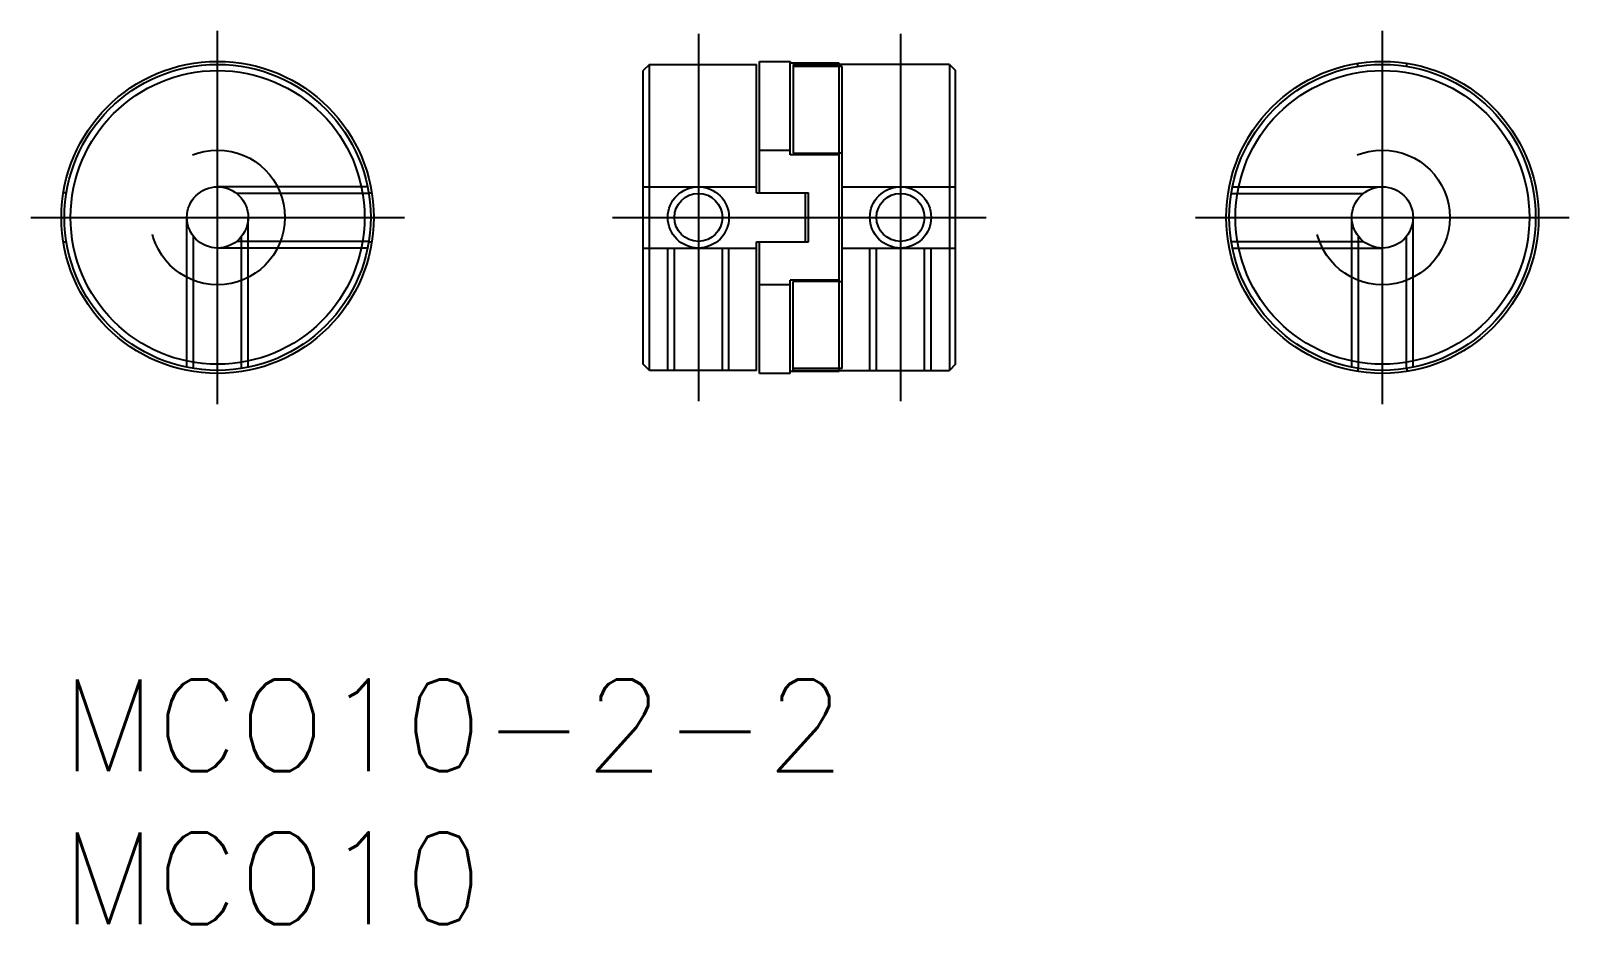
# Model space of a CAD drawing. Extents: x -1 to 49.2, y -8 to 21.2.
import ezdxf

# ---------------------------------------------------------------- set-up
doc = ezdxf.new("R2010")
doc.units = 0
doc.header["$LTSCALE"] = 0.5
doc.linetypes.add('CENTER', pattern=[50.8, 31.75, -6.35, 6.35, -6.35])
doc.linetypes.add('DASHED', pattern=[19.05, 12.7, -6.35])
for name, color, linetype in [('MSM_CENTER', 1, 'CENTER'), ('MSM_CONTINUOUS', 7, 'CONTINUOUS'), ('MSM_DASHED', 4, 'DASHED'), ('MSM_NARROW', 5, 'CONTINUOUS'), ('MSM_PART_NUMBER', 7, 'CONTINUOUS')]:
    doc.layers.add(name, color=color, linetype=linetype)
doc.styles.get("Standard").update_dxf_attribs({"font": 'txt.shx', "height": 1.5, "bigfont": 'bigfont.shx'})

# ---------------------------------------------------------------- blocks, each defined once
blk = doc.blocks.new('*U12')
at = {"layer": 'MSM_PART_NUMBER'}
blk.add_text('MCO10-2-2', height=3, dxfattribs=at).set_placement((0, -3))
blk = doc.blocks.new('*U13')
at = {"layer": 'MSM_PART_NUMBER'}
blk.add_text('MCO10', height=3, dxfattribs=at).set_placement((0, -8))

msp = doc.modelspace()

# ---------------------------------------------------------------- linework, layer by layer
at = {"layer": 'MSM_CENTER'}
for p, q in [((5.1, 9), (5.1, 21.2)), ((20.8, 21.1), (20.8, 9.1)), ((27.4, 21.1), (27.4, 9.1)), ((43.137, 9), (43.137, 21.2)), ((-1, 15.1), (11.2, 15.1)), ((18, 15.1), (30.2, 15.1)), ((37.037, 15.1), (49.237, 15.1))]:
    msp.add_line(p, q, dxfattribs=at)
at = {"layer": 'MSM_CONTINUOUS'}
for p, q in [((19.2, 20.1), (19, 19.9)), ((19.2, 20.1), (22.7, 20.1)), ((19.2, 10.1), (19.2, 20.1)), ((22.7, 15.9), (22.7, 20.1)), ((22.8, 20.2), (23.8, 20.2)), ((22.8, 15.9), (22.8, 20.2)), ((23.8, 20.2), (23.8, 20.137)), ((25.4, 20.137), (23.8, 20.137)), ((25.4, 10.063), (25.4, 20.137)), ((29, 20.1), (25.4, 20.1)), ((29, 20.1), (29.2, 19.9)), ((29, 20.1), (29, 10.1)), ((42.337, 20.036), (42.337, 20.137)), ((43.937, 20.036), (43.937, 20.137)), ((19, 10.3), (19, 19.9)), ((25.5, 20.036), (25.4, 20.036)), ((25.5, 10.164), (25.5, 20.036)), ((29.2, 10.3), (29.2, 19.9)), ((25.5, 17.2), (25.4, 17.2)), ((0.164, 15.9), (0.063, 15.9)), ((10.036, 15.9), (10.137, 15.9)), ((22.7, 15.9), (24.4, 15.9)), ((24.3, 14.3), (24.3, 15.9)), ((24.4, 14.3), (24.4, 15.9)), ((0.063, 14.3), (0.164, 14.3)), ((10.036, 14.3), (10.137, 14.3)), ((22.7, 14.3), (24.4, 14.3)), ((22.7, 10.1), (22.7, 14.3)), ((22.8, 10), (22.8, 14.3)), ((25.4, 13), (25.5, 13)), ((19.2, 10.1), (19, 10.3)), ((22.7, 10.1), (19.2, 10.1)), ((23.8, 10), (23.8, 10.063)), ((25.4, 10.063), (23.8, 10.063)), ((25.5, 10.164), (25.4, 10.164)), ((25.4, 10.1), (29, 10.1)), ((29.2, 10.3), (29, 10.1)), ((42.337, 10.164), (42.337, 10.063)), ((43.937, 10.164), (43.937, 10.063)), ((23.8, 10), (22.8, 10))]:
    msp.add_line(p, q, dxfattribs=at)
for centre, radius in [((5.1, 15.1), 5.1), ((5.1, 15.1), 5), ((43.137, 15.1), 5.1), ((43.137, 15.1), 5), ((5.1, 15.1), 4.8), ((43.137, 15.1), 4.8), ((5.1, 15.1), 1), ((43.137, 15.1), 1), ((20.8, 15.1), 0.783), ((27.4, 15.1), 0.783)]:
    msp.add_circle(centre, radius, dxfattribs=at)
at = {"layer": 'MSM_DASHED'}
for p, q in [((23.8, 17.149), (23.8, 20.137)), ((23.9, 20.1), (23.9, 17.2)), ((23.9, 20.1), (25.4, 20.1)), ((25.4, 20.036), (23.9, 20.036)), ((22.8, 17.3), (23.8, 17.3)), ((25.4, 17.149), (23.8, 17.149)), ((23.9, 17.2), (25.4, 17.2)), ((9.999, 16.1), (5.1, 16.1)), ((19, 16.1), (22.7, 16.1)), ((25.5, 16.1), (29.2, 16.1)), ((38.238, 16.1), (43.137, 16.1)), ((10.038, 15.883), (5.721, 15.883)), ((38.199, 15.883), (42.516, 15.883)), ((4.1, 10.201), (4.1, 15.1)), ((6.1, 10.201), (6.1, 15.1)), ((42.137, 10.201), (42.137, 15.1)), ((44.137, 10.201), (44.137, 15.1)), ((4.316, 10.162), (4.316, 14.479)), ((9.999, 14.1), (5.1, 14.1)), ((10.038, 14.316), (5.721, 14.316)), ((5.883, 10.162), (5.883, 14.479)), ((19, 14.1), (22.7, 14.1)), ((19.8, 10.1), (19.8, 14.1)), ((20.016, 10.1), (20.016, 14.1)), ((21.583, 10.1), (21.583, 14.1)), ((21.8, 10.1), (21.8, 14.1)), ((25.5, 14.1), (29.2, 14.1)), ((26.4, 10.1), (26.4, 14.1)), ((26.616, 10.1), (26.616, 14.1)), ((28.183, 10.1), (28.183, 14.1)), ((28.4, 10.1), (28.4, 14.1)), ((38.199, 14.316), (42.516, 14.316)), ((38.238, 14.1), (43.137, 14.1)), ((42.354, 10.162), (42.354, 14.479)), ((43.921, 10.162), (43.921, 14.479)), ((23.8, 12.9), (22.8, 12.9)), ((23.8, 10.063), (23.8, 13.051)), ((25.4, 13.051), (23.8, 13.051)), ((23.9, 10.1), (23.9, 13)), ((25.4, 13), (23.9, 13)), ((25.4, 10.164), (23.9, 10.164)), ((23.9, 10.1), (25.4, 10.1))]:
    msp.add_line(p, q, dxfattribs=at)
for centre in [(5.1, 15.1), (43.137, 15.1)]:
    msp.add_circle(centre, 2.2, dxfattribs=at)
at = {"layer": 'MSM_NARROW'}
for centre in [(20.8, 15.1), (27.4, 15.1)]:
    msp.add_circle(centre, 1, dxfattribs=at)

# ---------------------------------------------------------------- block references
at = {"layer": 'MSM_CONTINUOUS'}
for name in ['*U12', '*U13']:
    msp.add_blockref(name, (0, 0), dxfattribs=at)

doc.saveas('drawing.dxf')
